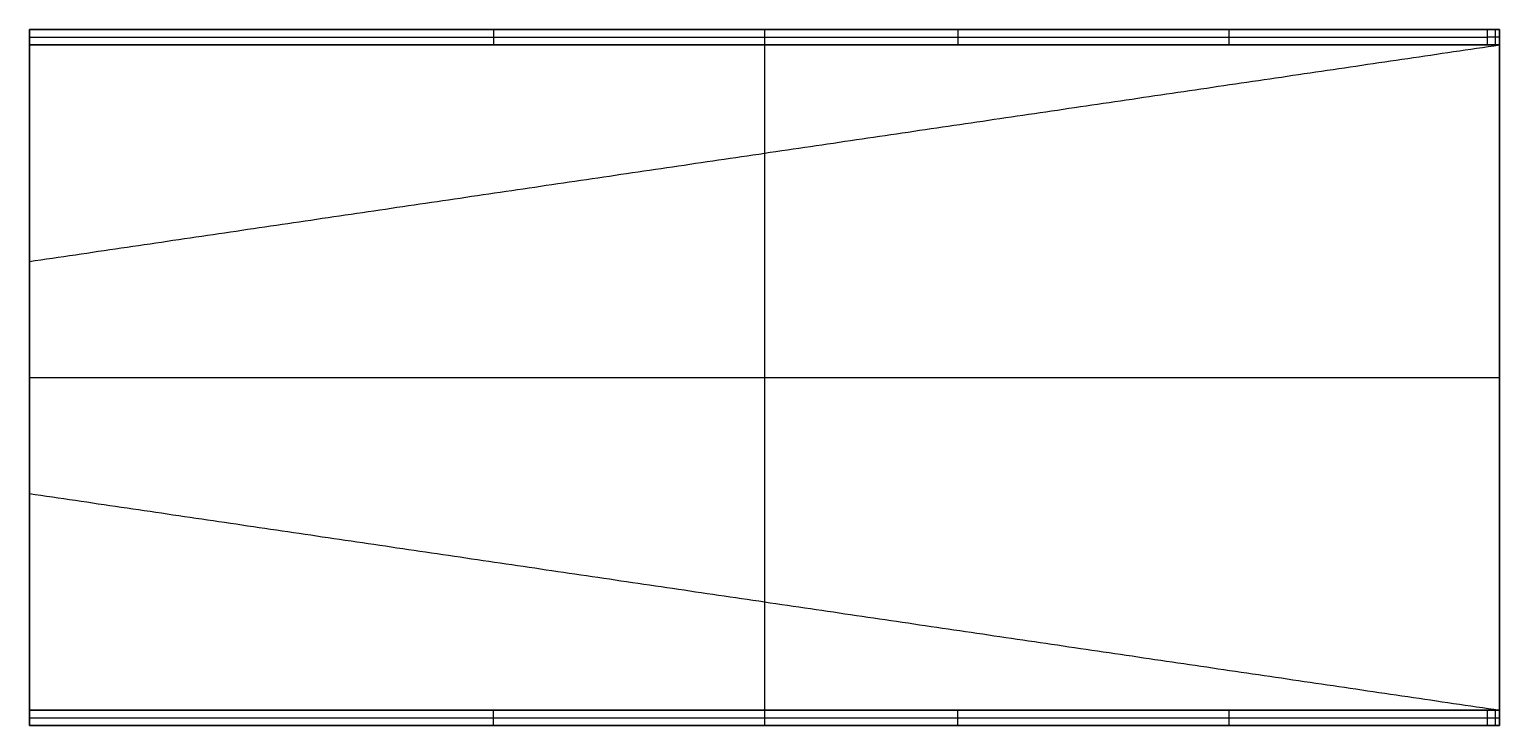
# Model space of a CAD drawing. Header units: millimetres. Extents: x 0 to 190, y -45 to 45.
import ezdxf

# ---------------------------------------------------------------- set-up
doc = ezdxf.new("R2010")
doc.units = ezdxf.units.MM
doc.header["$MEASUREMENT"] = 0
doc.layers.add('Layer 05', color=7, linetype='Continuous', true_color=0xffffff)

msp = doc.modelspace()

# ---------------------------------------------------------------- linework, layer by layer
at = {"layer": 'Layer 05'}
for points, degree in [([(190, 45, 4), (95, 45, 4), (0, 45, 4)], 2), ([(0, 45), (0, 45, 2), (0, 45, 4)], 2), ([(0, 45, 4), (0, 0, 4), (0, -45, 4)], 2), ([(0, 43), (0, 44), (0, 45)], 2), ([(0, 45), (55.33, 45), (110.67, 45)], 2), ([(190, 45, 2), (95, 45, 2), (0, 45, 2)], 2), ([(0, -45, 2), (0, 0, 2), (0, 45, 2)], 2), ([(0, 45), (36.89, 45), (73.78, 45), (110.67, 45)], 3), ([(0, 45, 50), (0, 44, 50), (0, 43, 50)], 2), ([(120, 45, 50), (60, 45, 50), (0, 45, 50)], 2), ([(0, 45), (0, 44), (0, 43)], 2), ([(0, 45, 50), (0, 45, 27), (0, 45, 4)], 2), ([(0, 45, 4), (0, 45, 2), (0, 45)], 2), ([(115.33, 45, 25), (76.89, 45, 25), (38.44, 45, 25), (0, 45, 25)], 3), ([(0, 43, 25), (0, 44, 25), (0, 45, 25)], 2), ([(0, 44, 50), (60, 44, 50), (120, 44, 50)], 2), ([(0, 44, 50), (0, 44, 25), (0, 44)], 2), ([(60, 45, 50), (57.67, 45, 25), (55.33, 45)], 2), ([(60, 45, 50), (60, 44, 50), (60, 43, 50)], 2), ([(95, 45, 4), (95, 45, 2), (95, 45)], 2), ([(95, 45, 4), (95, 0, 4), (95, -45, 4)], 2), ([(110.67, 45), (150.33, 45), (190, 45)], 2), ([(120, 45, 50), (115.33, 45, 25), (110.67, 45)], 2), ([(110.67, 45), (137.11, 45), (163.56, 45), (190, 45)], 3), ([(190, 45, 50), (165.11, 45, 41.67), (140.22, 45, 33.33), (115.33, 45, 25)], 3), ([(120, 45, 50), (120, 44, 50), (120, 43, 50)], 2), ([(188.42, 45, 98.87), (154.21, 45, 74.44), (120, 45, 50)], 2), ([(120, 44, 50), (154.21, 44, 74.44), (188.42, 44, 98.87)], 2), ([(155, 45, 75), (152.67, 45, 37.5), (150.33, 45)], 2), ([(155, 45, 75), (155, 44, 75), (155, 43, 75)], 2), ([(188.42, 43, 98.87), (188.42, 44, 98.87), (188.42, 45, 98.87)], 2), ([(189.46, 43, 98.95), (189.46, 44, 98.95), (189.46, 45, 98.95)], 2), ([(190, 45), (190, 45, 2), (190, 45, 4)], 2), ([(190, -45, 4), (190, 0, 4), (190, 45, 4)], 2), ([(190, 45), (190, 44), (190, 43)], 2), ([(190, -45, 2), (190, -15, 2), (190, 15, 2), (190, 45, 2)], 3), ([(190, 45, 98.06), (190, 44, 98.06), (190, 43, 98.06)], 2), ([(190, 45), (190, 44), (190, 43)], 2), ([(190, 45, 98.06), (190, 45, 51.03), (190, 45, 4)], 2), ([(190, 45, 4), (190, 45, 2), (190, 45)], 2), ([(190, 43, 50), (190, 44, 50), (190, 45, 50)], 2), ([(190, 44, 98.06), (190, 44, 49.03), (190, 44)], 2), ([(0, -43), (0, 0), (0, 43)], 2), ([(0, 15), (95, 29), (190, 43)], 2), ([(0, 43, 50), (40, 43, 50), (80.29, 43, 50.18), (120.57, 43, 50.27)], 3), ([(0, 43), (0, 43, 25), (0, 43, 50)], 2), ([(111.72, 43), (74.48, 43), (37.24, 43), (0, 43)], 3), ([(0, 43, 50), (60, 43, 50), (120, 43, 50)], 2), ([(0, 43, 25), (38.62, 43, 25), (77.39, 43, 25.09), (116.14, 43, 25.13)], 3), ([(60.18, 43, 50.1), (58.02, 43, 25.05), (55.86, 43)], 2), ([(190, 43), (163.91, 43), (137.81, 43), (111.72, 43)], 3), ([(120.57, 43, 50.27), (116.14, 43, 25.13), (111.72, 43)], 2), ([(116.14, 43, 25.13), (140.75, 43, 33.39), (165.43, 43, 41.73), (190, 43, 50)], 3), ([(120, 43, 50), (154.21, 43, 74.44), (188.42, 43, 98.87)], 2), ([(120.57, 43, 50.27), (143.16, 43, 66.41), (165.9, 43, 82.71), (188.42, 43, 98.87)], 3), ([(155.31, 43, 75.13), (153.09, 43, 37.56), (150.86, 43)], 2), ([(188.42, 43, 98.87), (188.44, 43, 98.89), (188.47, 43, 98.9), (188.49, 43, 98.92)], 3), ([(190, 43), (190, 0), (190, -43)], 2), ([(190, 43), (190, 43, 49.03), (190, 43, 98.06)], 2), ([(0, 0), (0, 0, 2), (0, 0, 4)], 2), ([(0, 0, 4), (95, 0, 4), (190, 0, 4)], 2), ([(190, 0, 4), (190, 0, 2), (190, 0)], 2), ([(0, -15), (95, -29), (190, -43)], 2), ([(0, -43), (0, -43, 25), (0, -43, 50)], 2), ([(120, -43, 50), (60, -43, 50), (0, -43, 50)], 2), ([(110.67, -43), (73.78, -43), (36.89, -43), (0, -43)], 3), ([(0, -43, 25), (38.44, -43, 25), (76.89, -43, 25), (115.33, -43, 25)], 3), ([(0, -43, 50), (0, -44, 50), (0, -45, 50)], 2), ([(120, -43, 50), (60, -43, 50), (0, -43, 50)], 2), ([(0, -43, 50), (0, -44, 50), (0, -45, 50)], 2), ([(0, -45), (0, -44), (0, -43)], 2), ([(0, -43), (0, -43, 25), (0, -43, 50)], 2), ([(0, -43, 25), (0, -44, 25), (0, -45, 25)], 2), ([(0, -45), (0, -44), (0, -43)], 2), ([(60, -43, 50), (57.67, -43, 25), (55.33, -43)], 2), ([(60, -45, 50), (60, -44, 50), (60, -43, 50)], 2), ([(190, -43), (163.56, -43), (137.11, -43), (110.67, -43)], 3), ([(120, -43, 50), (115.33, -43, 25), (110.67, -43)], 2), ([(120, -43, 50), (115.33, -43, 25), (110.67, -43)], 2), ([(115.33, -43, 25), (140.22, -43, 33.33), (165.11, -43, 41.67), (190, -43, 50)], 3), ([(120, -43, 50), (154.21, -43, 74.44), (188.42, -43, 98.87)], 2), ([(120, -45, 50), (120, -44, 50), (120, -43, 50)], 2), ([(120, -43, 50), (154.21, -43, 74.44), (188.42, -43, 98.87)], 2), ([(120, -45, 50), (120, -44, 50), (120, -43, 50)], 2), ([(155, -43, 75), (152.67, -43, 37.5), (150.33, -43)], 2), ([(155, -43, 75), (155, -44, 75), (155, -45, 75)], 2), ([(188.42, -45, 98.87), (188.42, -44, 98.87), (188.42, -43, 98.87)], 2), ([(188.42, -45, 98.87), (188.42, -44, 98.87), (188.42, -43, 98.87)], 2), ([(189.46, -45, 98.95), (189.46, -44, 98.95), (189.46, -43, 98.95)], 2), ([(190, -43), (190, -43, 49.03), (190, -43, 98.06)], 2), ([(190, -45, 98.06), (190, -44, 98.06), (190, -43, 98.06)], 2), ([(190, -45), (190, -44), (190, -43)], 2), ([(190, -43), (190, -43, 49.03), (190, -43, 98.06)], 2), ([(190, -43, 50), (190, -44, 50), (190, -45, 50)], 2), ([(190, -45, 98.06), (190, -44, 98.06), (190, -43, 98.06)], 2), ([(190, -43), (190, -44), (190, -45)], 2), ([(0, -44, 50), (60, -44, 50), (120, -44, 50)], 2), ([(0, -44, 50), (0, -44, 25), (0, -44)], 2), ([(0, -45, 50), (60, -45, 50), (120, -45, 50)], 2), ([(0, -45), (36.89, -45), (73.78, -45), (110.67, -45)], 3), ([(0, -45, 50), (0, -45, 27), (0, -45, 4)], 2), ([(0, -45, 4), (0, -45, 2), (0, -45)], 2), ([(115.33, -45, 25), (76.89, -45, 25), (38.44, -45, 25), (0, -45, 25)], 3), ([(0, -45, 50), (60, -45, 50), (120, -45, 50)], 2), ([(0, -45, 50), (0, -45, 27), (0, -45, 4)], 2), ([(0, -45, 4), (0, -45, 2), (0, -45)], 2), ([(0, -45, 4), (95, -45, 4), (190, -45, 4)], 2), ([(0, -45, 4), (0, -45, 2), (0, -45)], 2), ([(110.67, -45), (55.33, -45), (0, -45)], 2), ([(190, -45, 2), (95, -45, 2), (0, -45, 2)], 2), ([(60, -45, 50), (57.67, -45, 25), (55.33, -45)], 2), ([(95, -45), (95, -45, 2), (95, -45, 4)], 2), ([(120, -45, 50), (115.33, -45, 25), (110.67, -45)], 2), ([(110.67, -45), (137.11, -45), (163.56, -45), (190, -45)], 3), ([(120, -45, 50), (115.33, -45, 25), (110.67, -45)], 2), ([(190, -45), (150.33, -45), (110.67, -45)], 2), ([(190, -45, 50), (165.11, -45, 41.67), (140.22, -45, 33.33), (115.33, -45, 25)], 3), ([(120, -44, 50), (154.21, -44, 74.44), (188.42, -44, 98.87)], 2), ([(188.42, -45, 98.87), (154.21, -45, 74.44), (120, -45, 50)], 2), ([(188.42, -45, 98.87), (154.21, -45, 74.44), (120, -45, 50)], 2), ([(155, -45, 75), (152.67, -45, 37.5), (150.33, -45)], 2), ([(190, -44, 98.06), (190, -44, 49.03), (190, -44)], 2), ([(190, -45, 98.06), (190, -45, 51.03), (190, -45, 4)], 2), ([(190, -45, 4), (190, -45, 2), (190, -45)], 2), ([(190, -45, 98.06), (190, -45, 51.03), (190, -45, 4)], 2), ([(190, -45, 4), (190, -45, 2), (190, -45)], 2), ([(190, -45), (190, -45, 2), (190, -45, 4)], 2)]:
    msp.add_open_spline(points, degree=degree, dxfattribs=at)
for points, degree, knots in [([(95, 45), (95, 37), (95, 29), (95, 0), (95, -29), (95, -37), (95, -45)], 2, [-90, -90, -90, -60, -60, -30, -30, 0, 0, 0]), ([(188.42, 45, 98.87), (188.72, 45, 99.09), (189.13, 45, 99.12), (189.78, 45, 98.78), (190, 45, 98.42), (190, 45, 98.06)], 3, [-2.191044, -2.191044, -2.191044, -2.191044, -1.095522, -1.095522, 0, 0, 0, 0]), ([(190, 44, 98.06), (190, 44, 98.42), (189.78, 44, 98.78), (189.13, 44, 99.12), (188.72, 44, 99.09), (188.42, 44, 98.87)], 3, [0, 0, 0, 0, 1.095522, 1.095522, 2.191044, 2.191044, 2.191044, 2.191044]), ([(188.49, 43, 98.92), (188.78, 43, 99.09), (189.16, 43, 99.1), (189.79, 43, 98.78), (190, 43, 98.42), (190, 43, 98.06)], 3, [-2.101987, -2.101987, -2.101987, -2.101987, -1.095522, -1.095522, 0, 0, 0, 0]), ([(190, -43, 98.06), (190, -43, 98.42), (189.78, -43, 98.78), (189.13, -43, 99.12), (188.72, -43, 99.09), (188.42, -43, 98.87)], 3, [-2.191044, -2.191044, -2.191044, -2.191044, -1.095522, -1.095522, 0, 0, 0, 0]), ([(190, -43, 98.06), (190, -43, 98.42), (189.78, -43, 98.78), (189.13, -43, 99.12), (188.72, -43, 99.09), (188.42, -43, 98.87)], 3, [-2.191044, -2.191044, -2.191044, -2.191044, -1.095522, -1.095522, 0, 0, 0, 0]), ([(188.42, -44, 98.87), (188.72, -44, 99.09), (189.13, -44, 99.12), (189.78, -44, 98.78), (190, -44, 98.42), (190, -44, 98.06)], 3, [0, 0, 0, 0, 1.095522, 1.095522, 2.191044, 2.191044, 2.191044, 2.191044]), ([(188.42, -45, 98.87), (188.72, -45, 99.09), (189.13, -45, 99.12), (189.78, -45, 98.78), (190, -45, 98.42), (190, -45, 98.06)], 3, [0, 0, 0, 0, 1.095522, 1.095522, 2.191044, 2.191044, 2.191044, 2.191044]), ([(188.42, -45, 98.87), (188.72, -45, 99.09), (189.13, -45, 99.12), (189.78, -45, 98.78), (190, -45, 98.42), (190, -45, 98.06)], 3, [0, 0, 0, 0, 1.095522, 1.095522, 2.191044, 2.191044, 2.191044, 2.191044])]:
    msp.add_open_spline(points, degree=degree, knots=knots, dxfattribs=at)

doc.saveas('drawing.dxf')
